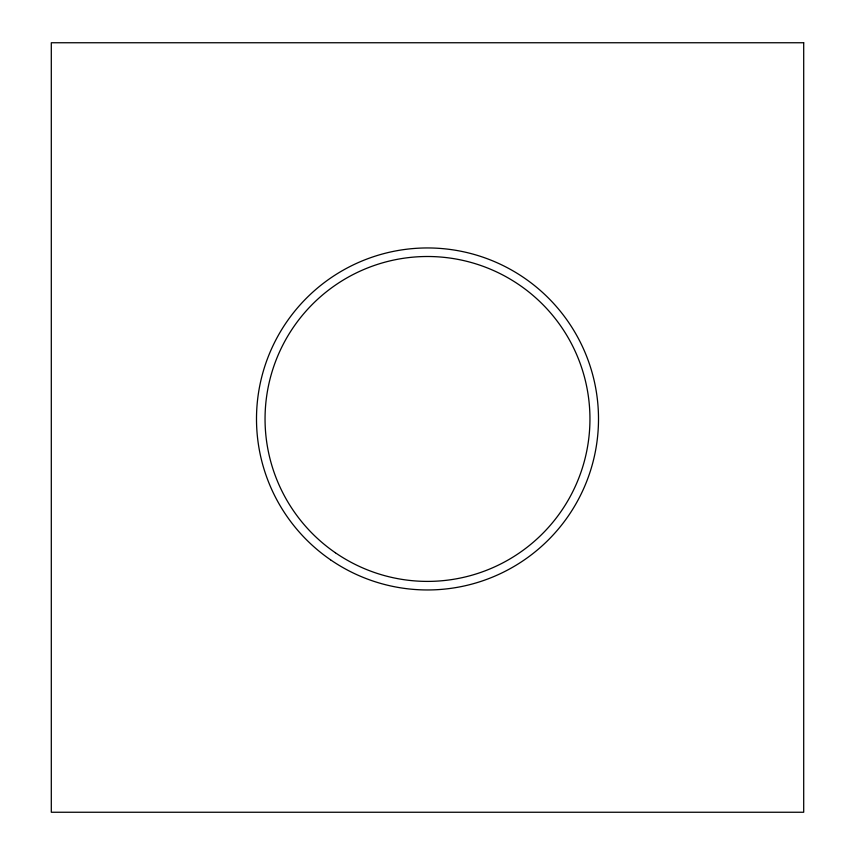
<?xml version="1.0" encoding="UTF-8"?>
<svg xmlns="http://www.w3.org/2000/svg" width="855" height="855" viewBox="0 0 855 855"><rect width="100%" height="100%" fill="white"/><g stroke="black" fill="none" stroke-linecap="round" stroke-linejoin="round"><path stroke-width="1.28" d="M803.7 42.75L51.3 42.75L51.3 812.25L803.7 812.25L803.7 42.75M330.543 559.811A171 171 0 0 0 597.966 432.491A171 171 0 0 0 353.991 264.558A171 171 0 0 0 330.543 559.811M335.395 552.768A162.45 162.45 0 0 0 589.437 431.807A162.45 162.45 0 0 0 357.668 272.275A162.45 162.45 0 0 0 335.395 552.768"/></g></svg>
